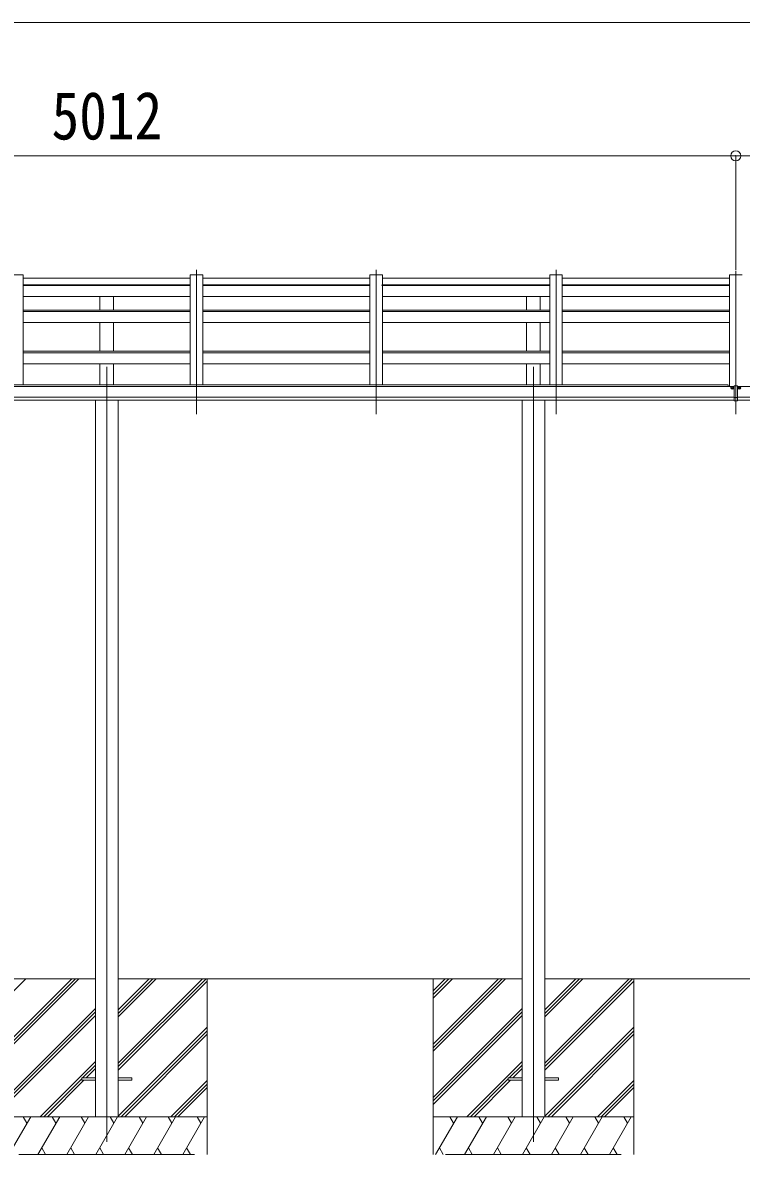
# Model space of a CAD drawing. Units: millimetres at full size, sheet at 1:40; details may follow other scales. Extents: x -11181 to 11305, y -7804 to 7716.
# Drawn here: x 871 to 3735, y -3839 to 671 of the extents above; entities that cross this region are included whole.
import ezdxf
from ezdxf.enums import TextEntityAlignment as Align

# ---------------------------------------------------------------- set-up
doc = ezdxf.new("R2010")
doc.units = ezdxf.units.MM
doc.header["$LTSCALE"] = 40
doc.header["$PDMODE"] = 32
doc.header["$PDSIZE"] = 40
for name, color, linetype, lineweight in [('0-0_0', 7, 'Continuous', 9), ('0-1_本体', 4, 'Continuous', 9), ('0-2_部品', 7, 'Continuous', 9), ('0-3_ELV2', 4, 'Continuous', 9), ('0-8_PARTS2', 2, 'Continuous', 9), ('0-A_寸法', 6, 'Continuous', 9)]:
    doc.layers.add(name, color=color, linetype=linetype, lineweight=lineweight)
doc.styles.add('ＭＳ ゴシック', font='')
doc.styles.get('ＭＳ ゴシック').set_extended_font_data('MS Gothic')

msp = doc.modelspace()

# ---------------------------------------------------------------- linework, layer by layer
at = {"layer": '0-0_0'}
for p, q in [((-448.15, -3139.43), (1161.45, -3139.43)), ((806.65, -3400.16), (1067.38, -3139.43)), ((806.65, -3414.3), (1081.53, -3139.43)), ((806.65, -3428.44), (1095.67, -3139.43)), ((806.65, -3216.31), (883.54, -3139.43)), ((1251.85, -3139.43), (2861.45, -3139.43)), ((1251.85, -3475.45), (1587.88, -3139.43)), ((1251.85, -3489.6), (1602.03, -3139.43)), ((1251.85, -3291.61), (1404.04, -3139.43)), ((1251.85, -3277.47), (1389.89, -3139.43)), ((1251.85, -3263.32), (1375.75, -3139.43)), ((1251.85, -3503.74), (1606.65, -3148.94)), ((1606.65, -3139.43), (1606.65, -3839.43)), ((2506.65, -3139.43), (2506.65, -3839.43)), ((2506.65, -3400.16), (2767.38, -3139.43)), ((2506.65, -3414.3), (2781.53, -3139.43)), ((2506.65, -3428.44), (2795.67, -3139.43)), ((2506.65, -3216.31), (2583.54, -3139.43)), ((2506.65, -3202.17), (2569.39, -3139.43)), ((2506.65, -3188.02), (2555.25, -3139.43)), ((2951.85, -3139.43), (3732.65, -3139.43)), ((2951.85, -3475.45), (3287.88, -3139.43)), ((2951.85, -3489.6), (3302.03, -3139.43)), ((2951.85, -3291.61), (3104.04, -3139.43)), ((2951.85, -3277.47), (3089.89, -3139.43)), ((2951.85, -3263.32), (3075.75, -3139.43)), ((2951.85, -3503.74), (3306.65, -3148.94)), ((3306.65, -3139.43), (3306.65, -3839.43)), ((4473.45, -3139.43), (3692.65, -3139.43)), ((806.65, -3612.29), (1161.45, -3257.49)), ((806.65, -3626.43), (1161.45, -3271.63)), ((806.65, -3640.57), (1161.45, -3285.77)), ((2506.65, -3612.29), (2861.45, -3257.49)), ((2506.65, -3626.43), (2861.45, -3271.63)), ((2506.65, -3640.57), (2861.45, -3285.77)), ((1251.85, -3687.59), (1606.65, -3332.79)), ((2951.85, -3687.59), (3306.65, -3332.79)), ((1264.16, -3689.43), (1606.65, -3346.93)), ((1278.3, -3689.43), (1606.65, -3361.07)), ((2964.16, -3689.43), (3306.65, -3346.93)), ((2978.3, -3689.43), (3306.65, -3361.07)), ((941.65, -3689.43), (1161.45, -3469.62)), ((2641.65, -3689.43), (2861.45, -3469.62)), ((1110.3, -3534.92), (1161.45, -3483.76)), ((1124.44, -3534.92), (1161.45, -3497.9)), ((2810.3, -3534.92), (2861.45, -3483.76)), ((2824.44, -3534.92), (2861.45, -3497.9)), ((955.79, -3689.43), (1106.65, -3538.56)), ((969.93, -3689.43), (1115.44, -3543.92)), ((1462.15, -3689.43), (1606.65, -3544.92)), ((1476.29, -3689.43), (1606.65, -3559.06)), ((2655.79, -3689.43), (2806.65, -3538.56)), ((2669.93, -3689.43), (2815.44, -3543.92)), ((3162.15, -3689.43), (3306.65, -3544.92)), ((3176.29, -3689.43), (3306.65, -3559.06)), ((1490.43, -3689.43), (1606.65, -3573.2)), ((3190.43, -3689.43), (3306.65, -3573.2)), ((1606.65, -3689.43), (806.65, -3689.43)), ((816.94, -3839.43), (903.55, -3689.43)), ((888.55, -3715.41), (873.55, -3689.43)), ((932.41, -3839.43), (1019.02, -3689.43)), ((1004.02, -3715.41), (989.01, -3689.43)), ((1047.88, -3839.43), (1134.49, -3689.43)), ((1119.49, -3715.41), (1104.48, -3689.43)), ((1163.35, -3839.43), (1249.96, -3689.43)), ((1234.96, -3715.41), (1219.95, -3689.43)), ((1278.82, -3839.43), (1365.43, -3689.43)), ((1350.43, -3715.41), (1335.43, -3689.43)), ((1394.29, -3839.43), (1480.9, -3689.43)), ((1450.9, -3689.43), (1465.9, -3715.41)), ((1509.76, -3839.43), (1596.37, -3689.43)), ((1566.37, -3689.43), (1581.37, -3715.41)), ((3306.65, -3689.43), (2506.65, -3689.43)), ((2516.94, -3839.43), (2603.55, -3689.43)), ((2588.55, -3715.41), (2573.55, -3689.43)), ((2632.41, -3839.43), (2719.02, -3689.43)), ((2704.02, -3715.41), (2689.01, -3689.43)), ((2747.88, -3839.43), (2834.49, -3689.43)), ((2819.49, -3715.41), (2804.48, -3689.43)), ((2863.35, -3839.43), (2949.96, -3689.43)), ((2934.96, -3715.41), (2919.95, -3689.43)), ((2978.82, -3839.43), (3065.43, -3689.43)), ((3050.43, -3715.41), (3035.43, -3689.43)), ((3094.29, -3839.43), (3180.9, -3689.43)), ((3150.9, -3689.43), (3165.9, -3715.41)), ((3209.76, -3839.43), (3296.37, -3689.43)), ((3266.37, -3689.43), (3281.37, -3715.41)), ((947.41, -3813.45), (962.41, -3839.43)), ((1062.88, -3813.45), (1077.88, -3839.43)), ((1178.35, -3813.45), (1193.35, -3839.43)), ((1293.82, -3813.45), (1308.82, -3839.43)), ((1409.29, -3813.45), (1424.29, -3839.43)), ((1524.76, -3813.45), (1539.76, -3839.43)), ((2531.94, -3813.45), (2546.94, -3839.43)), ((2647.41, -3813.45), (2662.41, -3839.43)), ((2762.88, -3813.45), (2777.88, -3839.43)), ((2878.35, -3813.45), (2893.35, -3839.43)), ((2993.82, -3813.45), (3008.82, -3839.43)), ((3109.29, -3813.45), (3124.29, -3839.43)), ((3224.76, -3813.45), (3239.76, -3839.43)), ((856.65, -3839.43), (1556.65, -3839.43)), ((2556.65, -3839.43), (3256.65, -3839.43))]:
    msp.add_line(p, q, dxfattribs=at)
at = {"layer": '0-1_本体'}
for p, q in [((873.45, -334.22), (823.45, -334.22)), ((873.45, -334.22), (873.45, -773.31)), ((873.45, -347.22), (1539.45, -347.22)), ((1539.45, -334.22), (1539.45, -773.31)), ((1589.45, -334.22), (1539.45, -334.22)), ((1589.45, -334.22), (1589.45, -773.31)), ((1589.45, -347.22), (2255.45, -347.22)), ((2255.45, -334.22), (2255.45, -773.31)), ((2305.45, -334.22), (2255.45, -334.22)), ((2305.45, -334.22), (2305.45, -773.31)), ((2305.45, -347.22), (2971.45, -347.22)), ((2971.45, -334.22), (2971.45, -773.31)), ((3021.45, -334.22), (2971.45, -334.22)), ((3021.45, -334.22), (3021.45, -773.51)), ((3021.45, -347.22), (3687.45, -347.22)), ((3687.45, -334.22), (3687.45, -779.84)), ((3722.75, -334.22), (3687.45, -334.22)), ((3702.55, -334.22), (3737.85, -334.22)), ((873.45, -373.89), (1539.45, -373.89)), ((873.45, -376.51), (1539.45, -376.51)), ((1589.45, -373.89), (2255.45, -373.89)), ((1589.45, -376.51), (2255.45, -376.51)), ((2305.45, -373.89), (2971.45, -373.89)), ((2305.45, -376.51), (2971.45, -376.51)), ((3021.45, -373.89), (3687.45, -373.89)), ((3021.45, -376.51), (3687.45, -376.51)), ((873.45, -421.25), (1539.45, -421.25)), ((1178.95, -474.98), (1178.95, -421.25)), ((1233.95, -474.98), (1233.95, -421.25)), ((1589.45, -421.25), (2255.45, -421.25)), ((2305.45, -421.25), (2971.45, -421.25)), ((2878.95, -474.98), (2878.95, -421.25)), ((2933.95, -474.98), (2933.95, -421.25)), ((3021.45, -421.25), (3687.45, -421.25)), ((873.45, -474.9), (1539.45, -474.9)), ((873.45, -480.55), (1539.45, -480.55)), ((1589.45, -474.9), (2255.45, -474.9)), ((1589.45, -480.55), (2255.45, -480.55)), ((2305.45, -474.9), (2971.45, -474.9)), ((2305.45, -480.55), (2971.45, -480.55)), ((3021.45, -474.9), (3687.45, -474.9)), ((3021.45, -480.55), (3687.45, -480.55)), ((873.45, -524.54), (1539.45, -524.54)), ((1178.95, -638.63), (1178.95, -524.54)), ((1233.95, -638.63), (1233.95, -524.54)), ((1589.45, -524.54), (2255.45, -524.54)), ((2305.45, -524.54), (2971.45, -524.54)), ((2878.95, -638.63), (2878.95, -524.54)), ((2933.95, -638.63), (2933.95, -524.54)), ((3021.45, -524.54), (3687.45, -524.54)), ((873.45, -638.53), (1539.45, -638.53)), ((873.45, -645.43), (1539.45, -645.43)), ((1589.45, -638.53), (2255.45, -638.53)), ((1589.45, -645.43), (2255.45, -645.43)), ((2305.45, -638.53), (2971.45, -638.53)), ((2305.45, -645.43), (2971.45, -645.43)), ((3021.45, -638.53), (3687.45, -638.53)), ((3021.45, -645.43), (3687.45, -645.43)), ((873.45, -688.98), (1539.45, -688.98)), ((1178.95, -773.31), (1178.95, -688.98)), ((1233.95, -773.31), (1233.95, -688.98)), ((1589.45, -688.98), (2255.45, -688.98)), ((2305.45, -688.98), (2971.45, -688.98)), ((2878.95, -773.31), (2878.95, -688.98)), ((2933.95, -773.31), (2933.95, -688.98)), ((3021.45, -688.98), (3687.45, -688.98)), ((3705.95, -779.84), (-1293.04, -779.84)), ((3682.45, -773.31), (-1267.55, -773.31)), ((3682.45, -779.84), (3682.45, -773.51)), ((3719.36, -779.84), (8718.35, -779.84)), ((-1293.04, -821.44), (3705.95, -821.44)), ((3705.95, -833.29), (-1293.04, -833.21)), ((1161.25, -833.38), (1161.25, -3689.45)), ((1251.65, -833.38), (1251.65, -3689.45)), ((2861.25, -833.38), (2861.25, -3689.45)), ((2951.65, -833.38), (2951.65, -3689.45)), ((8718.35, -821.44), (3719.36, -821.44)), ((3719.36, -833.29), (8718.35, -833.21))]:
    msp.add_line(p, q, dxfattribs=at)
at = {"layer": '0-2_部品', "color": 4}
for p, q in [((1539.65, -375.72), (873.65, -375.72)), ((2250.73, -375.72), (1589.65, -375.72)), ((2971.65, -375.72), (2300.73, -375.72)), ((3687.65, -375.72), (3021.65, -375.72)), ((1106.65, -3534.93), (1106.65, -3543.93)), ((1106.65, -3534.93), (1161.65, -3534.93)), ((1106.65, -3543.93), (1161.65, -3543.93)), ((1251.65, -3534.93), (1306.65, -3534.93)), ((1251.65, -3543.93), (1306.65, -3543.93)), ((1306.65, -3534.93), (1306.65, -3543.93)), ((2806.65, -3534.93), (2806.65, -3543.93)), ((2806.65, -3534.93), (2861.65, -3534.93)), ((2806.65, -3543.93), (2861.65, -3543.93)), ((2951.65, -3534.93), (3006.65, -3534.93)), ((2951.65, -3543.93), (3006.65, -3543.93)), ((3006.65, -3534.93), (3006.65, -3543.93))]:
    msp.add_line(p, q, dxfattribs=at)
at = {"layer": '0-3_ELV2'}
for p, q in [((3698.18, -785.01), (3698.18, -786.67)), ((3698.18, -785.91), (3699.18, -785.91)), ((3699.18, -786.67), (3699.18, -785.01)), ((3700.18, -785.77), (3701.18, -785.77)), ((3706.16, -777.33), (3706.15, -836.19)), ((3725.13, -785.77), (3724.13, -785.77)), ((3726.13, -785.01), (3726.13, -786.67)), ((3726.13, -785.91), (3727.13, -785.91)), ((3727.13, -786.67), (3727.13, -785.01)), ((3706.15, -823.03), (3719.16, -823.03))]:
    msp.add_line(p, q, dxfattribs=at)
for points in [[(3697.18, -784.87), (3696.18, -784.87), (3696.18, -785.77), (3697.18, -785.77)], [(3699.18, -783.97), (3699.18, -783.07), (3698.18, -783.07), (3698.18, -783.97)], [(3698.18, -786.67), (3698.18, -787.57), (3699.18, -787.57), (3699.18, -786.67)], [(3701.18, -785.77), (3701.18, -784.87), (3700.18, -784.87)], [(3706.16, -777.33), (3719.16, -777.33), (3719.16, -836.19), (3706.15, -836.19)], [(3724.13, -785.77), (3724.13, -784.87), (3725.13, -784.87)], [(3726.13, -783.97), (3726.13, -783.07), (3727.13, -783.07), (3727.13, -783.97)], [(3727.13, -786.67), (3727.13, -787.57), (3726.13, -787.57), (3726.13, -786.67)], [(3728.13, -784.87), (3729.13, -784.87), (3729.13, -785.77), (3728.13, -785.77)]]:
    msp.add_lwpolyline(points, dxfattribs=at)
for centre, major_axis in [((3698.68, -785.02), (5.9, 0)), ((3726.63, -785.02), (-5.9, 0))]:
    msp.add_ellipse(centre, major_axis=major_axis, ratio=0.9, dxfattribs=at)
for centre, major_axis, start_param, end_param in [((3698.68, -785.32), (5.9, 0), 6.2831853, 9.424778), ((3697.18, -783.97), (-1, 0), 1.5707963, 3.1415927), ((3697.18, -786.67), (1, 0), 6.2831853, 7.8539816), ((3697.18, -785.01), (1, 0), 6.2831853, 6.9023328), ((3700.18, -783.97), (1, 0), 3.1415927, 4.712389), ((3700.18, -785.01), (-1, 0), 5.6640378, 6.2831853), ((3700.18, -786.67), (-1, 0), 4.712389, 6.2831853), ((3726.63, -785.32), (-5.9, 0), 3.1415927, 6.2831853), ((3725.13, -783.97), (-1, 0), 1.5707963, 3.1415927), ((3725.13, -786.67), (1, 0), 6.2831853, 7.8539816), ((3725.13, -785.01), (1, 0), 6.2831853, 6.9023328), ((3728.13, -783.97), (1, 0), 3.1415927, 4.712389), ((3728.13, -785.01), (-1, 0), 5.6640378, 6.2831853), ((3728.13, -786.67), (-1, 0), 4.712389, 6.2831853)]:
    msp.add_ellipse(centre, major_axis=major_axis, ratio=0.9, start_param=start_param, end_param=end_param, dxfattribs=at)
at = {"layer": '0-8_PARTS2'}
for p, q in [((1564.65, -889.36), (1564.65, -314.84)), ((2280.65, -889.36), (2280.65, -314.84)), ((2996.65, -889.36), (2996.65, -314.84)), ((3712.65, -318.82), (3712.65, -889.36)), ((1206.65, -700.56), (1206.65, -3789.46)), ((2906.65, -700.56), (2906.65, -3789.46))]:
    msp.add_line(p, q, dxfattribs=at)
at = {"layer": '0-A_寸法'}
for p, q in [((-1319.34, 670.6), (8744.65, 670.6)), ((-1299.35, 139.82), (3712.65, 139.82)), ((3712.65, 139.82), (3712.65, -314.84)), ((8724.66, 139.82), (3712.65, 139.82))]:
    msp.add_line(p, q, dxfattribs=at)
msp.add_point((3712.65, 139.82), dxfattribs=at)

# ---------------------------------------------------------------- texts
at = {"layer": '0-A_寸法', "color": 7, "style": 'ＭＳ ゴシック', "width": 0.85}
msp.add_text('5012', height=190.6, dxfattribs=at).set_placement((986.65, 147.82), align=Align.BOTTOM_LEFT)

doc.saveas('drawing.dxf')
